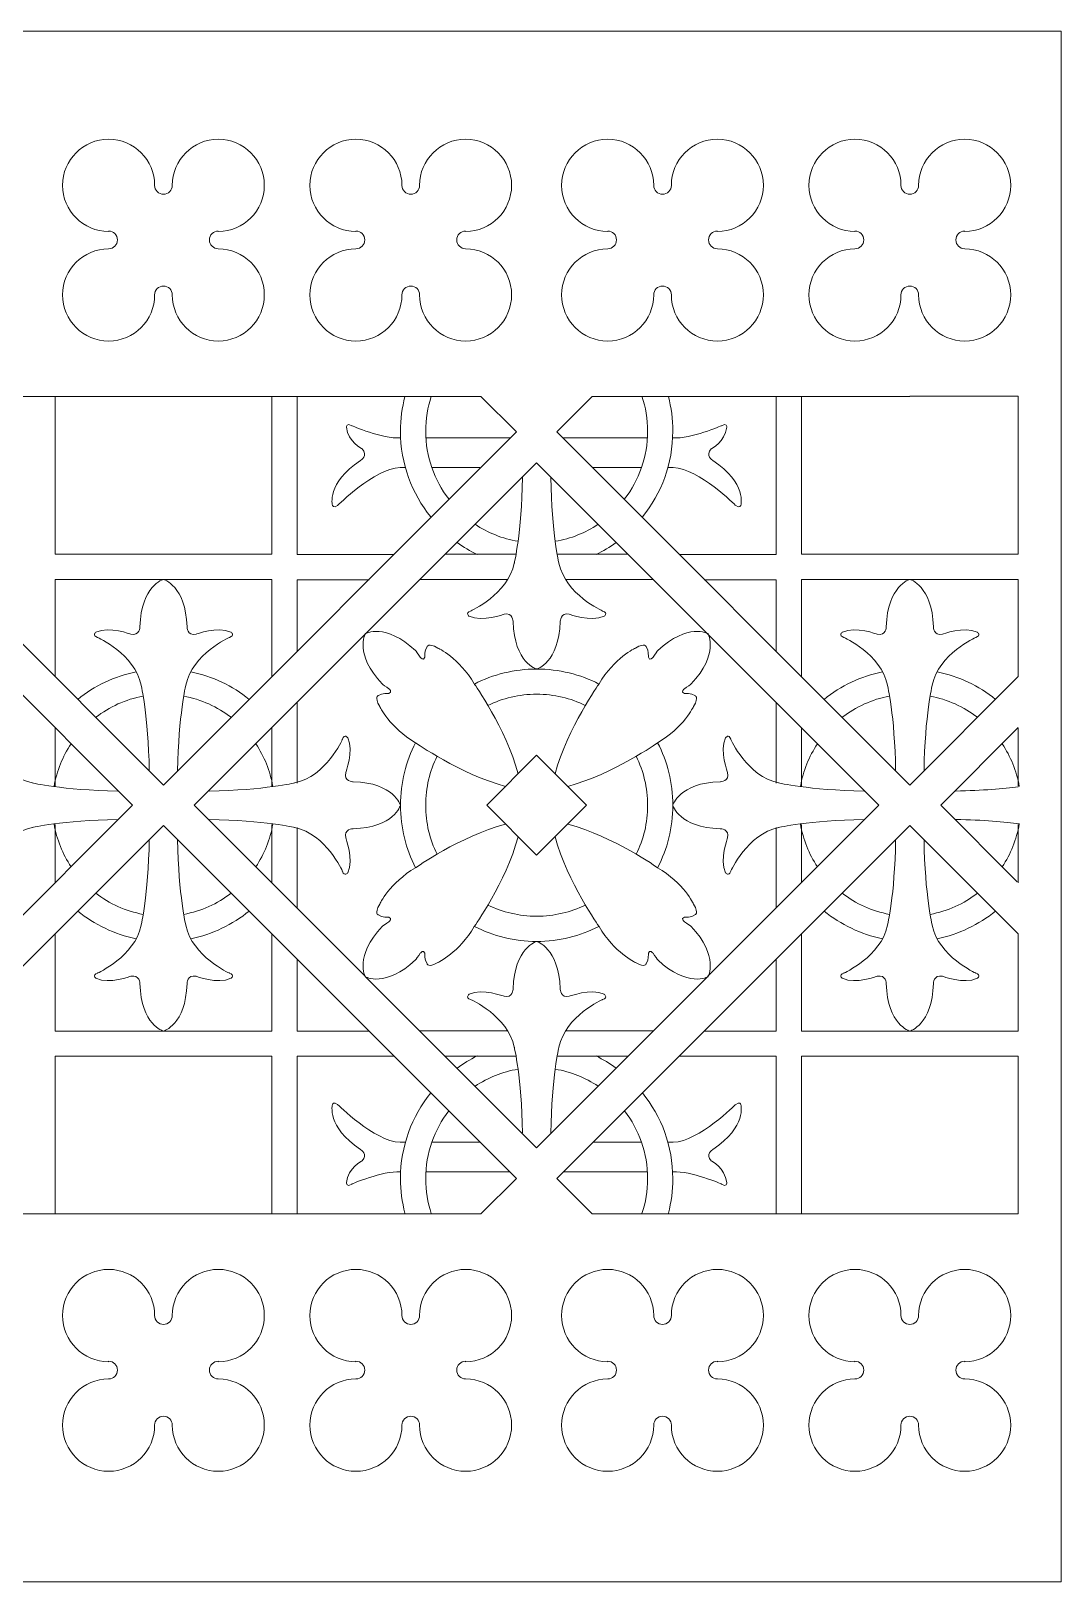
# Model space of a CAD drawing. Header units: millimetres. Extents: x 0 to 23312, y -3206 to 11448.
# Drawn here: x 11437.6 to 11641, y 5423.1 to 5729.1 of the extents above; entities that cross this region are included whole.
import ezdxf

# ---------------------------------------------------------------- set-up
doc = ezdxf.new("R2010")
doc.units = ezdxf.units.MM
doc.header["$LTSCALE"] = 10
doc.layers.add('40 - Detail Outline', color=142, linetype='Continuous')

# ---------------------------------------------------------------- blocks, each defined once
blk = doc.blocks.new('A$C38AB11E2')
at = {"color": 251, "lineweight": 9}
for p, q in [((471.83, 157.23), (402.15, 226.92)), ((471.83, 157.23), (541.51, 226.92)), ((619.16, 157.23), (549.48, 226.92)), ((523.63, 225.72), (540.17, 225.72)), ((567.36, 225.72), (550.82, 225.72)), ((465.74, 153.25), (398.16, 220.83)), ((477.92, 153.25), (545.49, 220.83)), ((613.07, 153.25), (545.49, 220.83)), ((524.79, 219.86), (534.31, 219.86)), ((566.2, 219.86), (556.67, 219.86)), ((527.46, 202.79), (541.44, 202.79)), ((563.53, 202.79), (549.54, 202.79)), ((450.43, 178.64), (450.43, 197.81)), ((450.43, 197.81), (471.83, 197.81)), ((493.23, 197.81), (471.83, 197.81)), ((493.23, 178.64), (493.23, 197.81)), ((498.21, 183.53), (498.21, 197.73)), ((498.21, 197.73), (512.41, 197.73)), ((522.46, 197.79), (539.76, 197.79)), ((568.53, 197.79), (551.23, 197.79)), ((592.78, 197.73), (578.58, 197.73)), ((592.78, 183.53), (592.78, 197.73)), ((597.76, 178.64), (597.76, 197.81)), ((597.76, 197.81), (619.16, 197.81)), ((640.56, 197.81), (619.16, 197.81)), ((640.56, 178.64), (640.56, 197.81)), ((619.16, 157.23), (640.56, 178.64)), ((498.21, 157.62), (498.21, 173.5)), ((592.78, 157.62), (592.78, 173.5)), ((450.43, 157), (450.43, 168.52)), ((493.23, 157), (493.23, 168.52)), ((597.76, 157), (597.76, 168.52)), ((625.25, 153.25), (640.56, 168.56)), ((640.56, 157), (640.56, 168.52)), ((535.64, 153.25), (545.49, 163.11)), ((555.35, 153.25), (545.49, 163.11)), ((471.83, 157.23), (471.83, 157.23)), ((471.83, 157.23), (471.83, 157.23)), ((619.16, 157.23), (619.16, 157.23)), ((398.16, 85.68), (465.74, 153.25)), ((545.49, 85.68), (477.92, 153.25)), ((545.49, 143.39), (535.64, 153.25)), ((545.49, 143.39), (555.35, 153.25)), ((545.49, 85.68), (613.07, 153.25)), ((640.35, 138.15), (625.25, 153.25)), ((402.15, 79.58), (471.83, 149.26)), ((450.43, 137.93), (450.43, 149.45)), ((471.83, 149.26), (471.83, 149.26)), ((541.51, 79.58), (471.83, 149.26)), ((471.83, 149.26), (471.83, 149.26)), ((493.23, 137.93), (493.23, 149.45)), ((498.21, 132.96), (498.21, 148.84)), ((549.48, 79.58), (619.16, 149.26)), ((592.78, 132.96), (592.78, 148.84)), ((597.76, 137.93), (597.76, 149.45)), ((640.56, 127.87), (619.16, 149.26)), ((619.16, 149.26), (619.16, 149.26)), ((640.56, 137.93), (640.56, 149.45)), ((450.43, 127.87), (450.43, 108.69)), ((493.23, 127.87), (493.23, 108.69)), ((597.76, 127.87), (597.76, 108.69)), ((640.56, 127.87), (640.56, 108.69)), ((498.21, 122.89), (498.21, 108.69)), ((592.78, 122.89), (592.78, 108.69)), ((450.43, 108.69), (471.83, 108.69)), ((493.23, 108.69), (471.83, 108.69)), ((498.21, 108.69), (512.41, 108.69)), ((522.46, 108.71), (539.76, 108.71)), ((568.53, 108.71), (551.23, 108.71)), ((592.78, 108.69), (578.58, 108.69)), ((597.76, 108.69), (619.16, 108.69)), ((640.56, 108.69), (619.16, 108.69)), ((450.43, 72.61), (450.43, 103.71)), ((450.43, 103.71), (471.83, 103.71)), ((493.23, 103.71), (471.83, 103.71)), ((493.23, 72.61), (493.23, 103.71)), ((517.39, 103.71), (498.21, 103.71)), ((498.21, 103.71), (498.21, 72.61)), ((527.46, 103.71), (541.44, 103.71)), ((563.53, 103.71), (549.54, 103.71)), ((573.6, 103.71), (592.78, 103.71)), ((592.78, 103.71), (592.78, 72.61)), ((597.76, 72.61), (597.76, 103.71)), ((597.76, 103.71), (619.16, 103.71)), ((619.16, 103.71), (640.56, 103.71)), ((640.56, 103.71), (640.56, 72.61)), ((524.79, 86.75), (534.31, 86.75)), ((566.2, 86.75), (556.67, 86.75)), ((523.63, 80.91), (540.17, 80.91)), ((534.51, 72.61), (541.51, 79.58)), ((556.48, 72.61), (549.48, 79.58)), ((567.36, 80.91), (550.82, 80.91)), ((471.83, 72.61), (409.16, 72.61)), ((471.83, 72.61), (534.51, 72.61)), ((619.16, 72.61), (556.48, 72.61)), ((640.56, 72.61), (619.16, 72.61))]:
    blk.add_line(p, q, dxfattribs=at)
at = {"color": 251}
for p, q in [((619.16, 157.23), (619.16, 157.23)), ((619.16, 149.26), (619.16, 149.26))]:
    blk.add_line(p, q, dxfattribs=at)
at = {"color": 7, "lineweight": 9}
blk.add_lwpolyline([(649, 0), (649, 306), (0, 306), (0, 0), (649, 0)], dxfattribs=at)
at = {"color": 251, "lineweight": 9}
for points in [[(402.15, 226.92), (409.16, 233.88), (471.83, 233.88)], [(450.43, 233.96), (450.43, 202.79), (471.83, 202.79)], [(493.23, 233.96), (493.23, 202.79), (471.83, 202.79)], [(541.51, 226.92), (534.51, 233.88), (471.83, 233.88)], [(517.39, 202.71), (498.21, 202.71), (498.21, 233.88)], [(549.48, 226.92), (556.48, 233.88), (619.16, 233.88)], [(573.6, 202.71), (592.78, 202.71), (592.78, 233.88)], [(597.76, 233.96), (597.76, 202.79), (619.16, 202.79)], [(619.16, 202.79), (640.56, 202.79), (640.56, 233.96), (619.16, 233.96)]]:
    blk.add_lwpolyline(points, dxfattribs=at)
for points, knots in [([(471.83, 273.8), (470.87, 273.8), (470.09, 274.59), (470.09, 275.55), (470.09, 280.58), (466.02, 284.65), (461.01, 284.65), (455.98, 284.65), (451.92, 280.58), (451.92, 275.55), (451.92, 270.53), (455.98, 266.45), (461.01, 266.45), (461.01, 266.45), (461.01, 266.53), (461.01, 266.53), (461.96, 266.53), (462.75, 265.75), (462.75, 264.78), (462.75, 263.82), (461.96, 263.03), (461.01, 263.03), (455.98, 263.03), (451.92, 258.96), (451.92, 253.93), (451.92, 248.91), (455.98, 244.83), (461.01, 244.83), (466.02, 244.83), (470.09, 248.91), (470.09, 253.93), (470.09, 254.9), (470.87, 255.68), (471.83, 255.68)], [0, 0, 0, 0, 1, 1, 1, 2, 2, 2, 3, 3, 3, 4, 4, 4, 5, 5, 5, 6, 6, 6, 7, 7, 7, 8, 8, 8, 9, 9, 9, 10, 10, 10, 11, 11, 11, 11]), ([(471.83, 273.8), (472.79, 273.8), (473.58, 274.59), (473.58, 275.55), (473.58, 280.58), (477.64, 284.65), (482.66, 284.65), (487.67, 284.65), (491.74, 280.58), (491.74, 275.55), (491.74, 270.53), (487.67, 266.45), (482.66, 266.45), (482.66, 266.45), (482.66, 266.53), (482.66, 266.53), (481.69, 266.53), (480.91, 265.75), (480.91, 264.78), (480.91, 263.82), (481.69, 263.03), (482.66, 263.03), (487.67, 263.03), (491.74, 258.96), (491.74, 253.93), (491.74, 248.91), (487.67, 244.83), (482.66, 244.83), (477.64, 244.83), (473.58, 248.91), (473.58, 253.93), (473.58, 254.9), (472.79, 255.68), (471.83, 255.68)], [0, 0, 0, 0, 1, 1, 1, 2, 2, 2, 3, 3, 3, 4, 4, 4, 5, 5, 5, 6, 6, 6, 7, 7, 7, 8, 8, 8, 9, 9, 9, 10, 10, 10, 11, 11, 11, 11]), ([(531.48, 263.03), (536.49, 263.03), (540.55, 258.96), (540.55, 253.93), (540.55, 248.91), (536.49, 244.83), (531.48, 244.83), (526.46, 244.83), (522.39, 248.91), (522.39, 253.93), (522.39, 254.9), (521.61, 255.68), (520.65, 255.68), (519.69, 255.68), (518.9, 254.9), (518.9, 253.93), (518.9, 248.91), (514.83, 244.83), (509.82, 244.83), (504.81, 244.83), (500.74, 248.91), (500.74, 253.93), (500.74, 258.96), (504.81, 263.03), (509.82, 263.03), (510.78, 263.03), (511.57, 263.82), (511.57, 264.78), (511.57, 265.75), (510.78, 266.53), (509.82, 266.53), (509.82, 266.53), (509.82, 266.45), (509.82, 266.45), (504.81, 266.45), (500.74, 270.53), (500.74, 275.55), (500.74, 280.58), (504.81, 284.65), (509.82, 284.65), (514.83, 284.65), (518.9, 280.58), (518.9, 275.55), (518.9, 274.59), (519.69, 273.8), (520.65, 273.8), (521.61, 273.8), (522.39, 274.59), (522.39, 275.55), (522.39, 280.58), (526.46, 284.65), (531.48, 284.65), (536.49, 284.65), (540.55, 280.58), (540.55, 275.55), (540.55, 270.53), (536.49, 266.45), (531.48, 266.45), (531.48, 266.45), (531.48, 266.53), (531.48, 266.53), (530.52, 266.53), (529.73, 265.75), (529.73, 264.78), (529.73, 263.82), (530.52, 263.03), (531.48, 263.03)], [0, 0, 0, 0, 1, 1, 1, 2, 2, 2, 3, 3, 3, 4, 4, 4, 5, 5, 5, 6, 6, 6, 7, 7, 7, 8, 8, 8, 9, 9, 9, 10, 10, 10, 11, 11, 11, 12, 12, 12, 13, 13, 13, 14, 14, 14, 15, 15, 15, 16, 16, 16, 17, 17, 17, 18, 18, 18, 19, 19, 19, 20, 20, 20, 21, 21, 21, 22, 22, 22, 22]), ([(559.52, 263.03), (554.5, 263.03), (550.43, 258.96), (550.43, 253.93), (550.43, 248.91), (554.5, 244.83), (559.52, 244.83), (564.53, 244.83), (568.6, 248.91), (568.6, 253.93), (568.6, 254.9), (569.38, 255.68), (570.34, 255.68), (571.3, 255.68), (572.09, 254.9), (572.09, 253.93), (572.09, 248.91), (576.15, 244.83), (581.17, 244.83), (586.18, 244.83), (590.25, 248.91), (590.25, 253.93), (590.25, 258.96), (586.18, 263.03), (581.17, 263.03), (580.21, 263.03), (579.43, 263.82), (579.43, 264.78), (579.43, 265.75), (580.21, 266.53), (581.17, 266.53), (581.17, 266.53), (581.17, 266.45), (581.17, 266.45), (586.18, 266.45), (590.25, 270.53), (590.25, 275.55), (590.25, 280.58), (586.18, 284.65), (581.17, 284.65), (576.15, 284.65), (572.09, 280.58), (572.09, 275.55), (572.09, 274.59), (571.3, 273.8), (570.34, 273.8), (569.38, 273.8), (568.6, 274.59), (568.6, 275.55), (568.6, 280.58), (564.53, 284.65), (559.52, 284.65), (554.5, 284.65), (550.43, 280.58), (550.43, 275.55), (550.43, 270.53), (554.5, 266.45), (559.52, 266.45), (559.52, 266.45), (559.52, 266.53), (559.52, 266.53), (560.48, 266.53), (561.26, 265.75), (561.26, 264.78), (561.26, 263.82), (560.48, 263.03), (559.52, 263.03)], [0, 0, 0, 0, 1, 1, 1, 2, 2, 2, 3, 3, 3, 4, 4, 4, 5, 5, 5, 6, 6, 6, 7, 7, 7, 8, 8, 8, 9, 9, 9, 10, 10, 10, 11, 11, 11, 12, 12, 12, 13, 13, 13, 14, 14, 14, 15, 15, 15, 16, 16, 16, 17, 17, 17, 18, 18, 18, 19, 19, 19, 20, 20, 20, 21, 21, 21, 22, 22, 22, 22]), ([(619.16, 273.8), (618.19, 273.8), (617.41, 274.59), (617.41, 275.55), (617.41, 280.58), (613.35, 284.65), (608.33, 284.65), (603.31, 284.65), (599.25, 280.58), (599.25, 275.55), (599.25, 270.53), (603.31, 266.45), (608.33, 266.45), (608.33, 266.45), (608.33, 266.53), (608.33, 266.53), (609.29, 266.53), (610.08, 265.75), (610.08, 264.78), (610.08, 263.82), (609.29, 263.03), (608.33, 263.03), (603.31, 263.03), (599.25, 258.96), (599.25, 253.93), (599.25, 248.91), (603.31, 244.83), (608.33, 244.83), (613.35, 244.83), (617.41, 248.91), (617.41, 253.93), (617.41, 254.9), (618.19, 255.68), (619.16, 255.68)], [0, 0, 0, 0, 1, 1, 1, 2, 2, 2, 3, 3, 3, 4, 4, 4, 5, 5, 5, 6, 6, 6, 7, 7, 7, 8, 8, 8, 9, 9, 9, 10, 10, 10, 11, 11, 11, 11]), ([(619.16, 273.8), (620.12, 273.8), (620.9, 274.59), (620.9, 275.55), (620.9, 280.58), (624.97, 284.65), (629.99, 284.65), (635, 284.65), (639.07, 280.58), (639.07, 275.55), (639.07, 270.53), (635, 266.45), (629.99, 266.45), (629.99, 266.45), (629.99, 266.53), (629.99, 266.53), (629.02, 266.53), (628.24, 265.75), (628.24, 264.78), (628.24, 263.82), (629.02, 263.03), (629.99, 263.03), (635, 263.03), (639.07, 258.96), (639.07, 253.93), (639.07, 248.91), (635, 244.83), (629.99, 244.83), (624.97, 244.83), (620.9, 248.91), (620.9, 253.93), (620.9, 254.9), (620.12, 255.68), (619.16, 255.68)], [0, 0, 0, 0, 1, 1, 1, 2, 2, 2, 3, 3, 3, 4, 4, 4, 5, 5, 5, 6, 6, 6, 7, 7, 7, 8, 8, 8, 9, 9, 9, 10, 10, 10, 11, 11, 11, 11]), ([(519.5, 233.88), (518.93, 231.7), (518.61, 229.41), (518.61, 227.04), (518.61, 220.63), (520.86, 214.74), (524.6, 210.12)], [0, 0, 0, 0, 1, 1, 1, 2, 2, 2, 2]), ([(524.7, 233.93), (523.99, 231.76), (523.59, 229.44), (523.59, 227.04), (523.59, 227.04), (523.59, 227.04), (523.59, 227.04), (523.59, 222.01), (525.3, 217.37), (528.15, 213.67)], [0, 0, 0, 0, 1, 1, 1, 2, 2, 2, 3, 3, 3, 3]), ([(566.29, 233.93), (567.01, 231.76), (567.4, 229.44), (567.4, 227.04), (567.4, 227.04), (567.4, 227.04), (567.4, 227.04), (567.4, 222.01), (565.7, 217.37), (562.84, 213.67)], [0, 0, 0, 0, 1, 1, 1, 2, 2, 2, 3, 3, 3, 3]), ([(571.49, 233.88), (572.07, 231.7), (572.37, 229.41), (572.37, 227.04), (572.37, 220.63), (570.13, 214.74), (566.39, 210.12)], [0, 0, 0, 0, 1, 1, 1, 2, 2, 2, 2]), ([(469.03, 160.03), (468.85, 171.12), (467.42, 176.93), (467.42, 176.93), (466.15, 183.11), (458.8, 186.36), (458.8, 186.36), (457.64, 186.76), (458.51, 187.4), (458.51, 187.4), (461.17, 188.61), (465.39, 186.99), (465.39, 186.99), (467.13, 186.59), (467.18, 188.44), (467.18, 188.44), (467.42, 196.59), (471.83, 197.81), (471.83, 197.81)], [0, 0, 0, 0, 1, 1, 1, 2, 2, 2, 3, 3, 3, 4, 4, 4, 5, 5, 5, 6, 6, 6, 6]), ([(474.63, 160.03), (474.81, 171.12), (476.24, 176.93), (476.24, 176.93), (477.52, 183.11), (484.86, 186.36), (484.86, 186.36), (486.01, 186.76), (485.15, 187.4), (485.15, 187.4), (482.49, 188.61), (478.26, 186.99), (478.26, 186.99), (476.53, 186.59), (476.48, 188.44), (476.48, 188.44), (476.24, 196.59), (471.83, 197.81), (471.83, 197.81)], [0, 0, 0, 0, 1, 1, 1, 2, 2, 2, 3, 3, 3, 4, 4, 4, 5, 5, 5, 6, 6, 6, 6]), ([(616.36, 160.03), (616.18, 171.12), (614.75, 176.93), (614.75, 176.93), (613.47, 183.11), (606.13, 186.36), (606.13, 186.36), (604.97, 186.76), (605.84, 187.4), (605.84, 187.4), (608.5, 188.61), (612.72, 186.99), (612.72, 186.99), (614.46, 186.59), (614.51, 188.44), (614.51, 188.44), (614.75, 196.59), (619.16, 197.81), (619.16, 197.81)], [0, 0, 0, 0, 1, 1, 1, 2, 2, 2, 3, 3, 3, 4, 4, 4, 5, 5, 5, 6, 6, 6, 6]), ([(621.96, 160.03), (622.14, 171.12), (623.57, 176.93), (623.57, 176.93), (624.85, 183.11), (632.19, 186.36), (632.19, 186.36), (633.34, 186.76), (632.48, 187.4), (632.48, 187.4), (629.82, 188.61), (625.59, 186.99), (625.59, 186.99), (623.86, 186.59), (623.81, 188.44), (623.81, 188.44), (623.57, 196.59), (619.16, 197.81), (619.16, 197.81)], [0, 0, 0, 0, 1, 1, 1, 2, 2, 2, 3, 3, 3, 4, 4, 4, 5, 5, 5, 6, 6, 6, 6]), ([(521.61, 140.92), (519.7, 144.61), (518.61, 148.81), (518.61, 153.25), (518.61, 157.7), (519.7, 161.89), (521.61, 165.58)], [0, 0, 0, 0, 1, 1, 1, 2, 2, 2, 2]), ([(569.38, 140.92), (571.29, 144.61), (572.37, 148.81), (572.37, 153.25), (572.37, 157.7), (571.29, 161.89), (569.38, 165.58)], [0, 0, 0, 0, 1, 1, 1, 2, 2, 2, 2]), ([(525.84, 143.59), (524.4, 146.5), (523.59, 149.78), (523.59, 153.25), (523.59, 156.72), (524.4, 160), (525.84, 162.91)], [0, 0, 0, 0, 1, 1, 1, 2, 2, 2, 2]), ([(565.15, 143.59), (566.6, 146.5), (567.4, 149.78), (567.4, 153.25), (567.4, 156.72), (566.59, 160), (565.15, 162.91)], [0, 0, 0, 0, 1, 1, 1, 2, 2, 2, 2]), ([(469.03, 146.46), (468.85, 135.37), (467.42, 129.56), (467.42, 129.56), (466.15, 123.38), (458.8, 120.13), (458.8, 120.13), (457.64, 119.73), (458.51, 119.1), (458.51, 119.1), (461.17, 117.88), (465.39, 119.5), (465.39, 119.5), (467.13, 119.91), (467.18, 118.05), (467.18, 118.05), (467.42, 109.9), (471.83, 108.69), (471.83, 108.69)], [0, 0, 0, 0, 1, 1, 1, 2, 2, 2, 3, 3, 3, 4, 4, 4, 5, 5, 5, 6, 6, 6, 6]), ([(474.63, 146.46), (474.81, 135.37), (476.24, 129.56), (476.24, 129.56), (477.52, 123.38), (484.86, 120.13), (484.86, 120.13), (486.01, 119.73), (485.15, 119.1), (485.15, 119.1), (482.49, 117.88), (478.26, 119.5), (478.26, 119.5), (476.53, 119.91), (476.48, 118.05), (476.48, 118.05), (476.24, 109.9), (471.83, 108.69), (471.83, 108.69)], [0, 0, 0, 0, 1, 1, 1, 2, 2, 2, 3, 3, 3, 4, 4, 4, 5, 5, 5, 6, 6, 6, 6]), ([(616.36, 146.46), (616.18, 135.37), (614.75, 129.56), (614.75, 129.56), (613.47, 123.38), (606.13, 120.13), (606.13, 120.13), (604.97, 119.73), (605.84, 119.1), (605.84, 119.1), (608.5, 117.88), (612.72, 119.5), (612.72, 119.5), (614.46, 119.91), (614.51, 118.05), (614.51, 118.05), (614.75, 109.9), (619.16, 108.69), (619.16, 108.69)], [0, 0, 0, 0, 1, 1, 1, 2, 2, 2, 3, 3, 3, 4, 4, 4, 5, 5, 5, 6, 6, 6, 6]), ([(621.96, 146.46), (622.14, 135.37), (623.57, 129.56), (623.57, 129.56), (624.85, 123.38), (632.19, 120.13), (632.19, 120.13), (633.34, 119.73), (632.48, 119.1), (632.48, 119.1), (629.82, 117.88), (625.59, 119.5), (625.59, 119.5), (623.86, 119.91), (623.81, 118.05), (623.81, 118.05), (623.57, 109.9), (619.16, 108.69), (619.16, 108.69)], [0, 0, 0, 0, 1, 1, 1, 2, 2, 2, 3, 3, 3, 4, 4, 4, 5, 5, 5, 6, 6, 6, 6]), ([(519.5, 72.74), (518.93, 74.92), (518.61, 77.22), (518.61, 79.58), (518.61, 85.99), (520.86, 91.88), (524.6, 96.5)], [0, 0, 0, 0, 1, 1, 1, 2, 2, 2, 2]), ([(571.49, 72.74), (572.07, 74.92), (572.37, 77.22), (572.37, 79.58), (572.37, 85.99), (570.13, 91.88), (566.39, 96.5)], [0, 0, 0, 0, 1, 1, 1, 2, 2, 2, 2]), ([(471.83, 50.82), (470.87, 50.82), (470.09, 51.6), (470.09, 52.57), (470.09, 57.59), (466.02, 61.67), (461.01, 61.67), (455.98, 61.67), (451.92, 57.59), (451.92, 52.57), (451.92, 47.54), (455.98, 43.46), (461.01, 43.46), (461.01, 43.46), (461.01, 43.55), (461.01, 43.55), (461.96, 43.55), (462.75, 42.77), (462.75, 41.8), (462.75, 40.83), (461.96, 40.05), (461.01, 40.05), (455.98, 40.05), (451.92, 35.97), (451.92, 30.95), (451.92, 25.92), (455.98, 21.84), (461.01, 21.84), (466.02, 21.84), (470.09, 25.92), (470.09, 30.95), (470.09, 31.91), (470.87, 32.7), (471.83, 32.7)], [0, 0, 0, 0, 1, 1, 1, 2, 2, 2, 3, 3, 3, 4, 4, 4, 5, 5, 5, 6, 6, 6, 7, 7, 7, 8, 8, 8, 9, 9, 9, 10, 10, 10, 11, 11, 11, 11]), ([(471.83, 50.82), (472.79, 50.82), (473.58, 51.6), (473.58, 52.57), (473.58, 57.59), (477.64, 61.67), (482.66, 61.67), (487.67, 61.67), (491.74, 57.59), (491.74, 52.57), (491.74, 47.54), (487.67, 43.46), (482.66, 43.46), (482.66, 43.46), (482.66, 43.55), (482.66, 43.55), (481.69, 43.55), (480.91, 42.77), (480.91, 41.8), (480.91, 40.83), (481.69, 40.05), (482.66, 40.05), (487.67, 40.05), (491.74, 35.97), (491.74, 30.95), (491.74, 25.92), (487.67, 21.84), (482.66, 21.84), (477.64, 21.84), (473.58, 25.92), (473.58, 30.95), (473.58, 31.91), (472.79, 32.7), (471.83, 32.7)], [0, 0, 0, 0, 1, 1, 1, 2, 2, 2, 3, 3, 3, 4, 4, 4, 5, 5, 5, 6, 6, 6, 7, 7, 7, 8, 8, 8, 9, 9, 9, 10, 10, 10, 11, 11, 11, 11]), ([(531.48, 40.05), (536.49, 40.05), (540.55, 35.97), (540.55, 30.95), (540.55, 25.92), (536.49, 21.84), (531.48, 21.84), (526.46, 21.84), (522.39, 25.92), (522.39, 30.95), (522.39, 31.91), (521.61, 32.7), (520.65, 32.7), (519.69, 32.7), (518.9, 31.91), (518.9, 30.95), (518.9, 25.92), (514.83, 21.84), (509.82, 21.84), (504.81, 21.84), (500.74, 25.92), (500.74, 30.95), (500.74, 35.97), (504.81, 40.05), (509.82, 40.05), (510.78, 40.05), (511.57, 40.83), (511.57, 41.8), (511.57, 42.77), (510.78, 43.55), (509.82, 43.55), (509.82, 43.55), (509.82, 43.46), (509.82, 43.46), (504.81, 43.46), (500.74, 47.54), (500.74, 52.57), (500.74, 57.59), (504.81, 61.67), (509.82, 61.67), (514.83, 61.67), (518.9, 57.59), (518.9, 52.57), (518.9, 51.6), (519.69, 50.82), (520.65, 50.82), (521.61, 50.82), (522.39, 51.6), (522.39, 52.57), (522.39, 57.59), (526.46, 61.67), (531.48, 61.67), (536.49, 61.67), (540.55, 57.59), (540.55, 52.57), (540.55, 47.54), (536.49, 43.46), (531.48, 43.46), (531.48, 43.46), (531.48, 43.55), (531.48, 43.55), (530.52, 43.55), (529.73, 42.77), (529.73, 41.8), (529.73, 40.83), (530.52, 40.05), (531.48, 40.05)], [0, 0, 0, 0, 1, 1, 1, 2, 2, 2, 3, 3, 3, 4, 4, 4, 5, 5, 5, 6, 6, 6, 7, 7, 7, 8, 8, 8, 9, 9, 9, 10, 10, 10, 11, 11, 11, 12, 12, 12, 13, 13, 13, 14, 14, 14, 15, 15, 15, 16, 16, 16, 17, 17, 17, 18, 18, 18, 19, 19, 19, 20, 20, 20, 21, 21, 21, 22, 22, 22, 22]), ([(559.52, 40.05), (554.5, 40.05), (550.43, 35.97), (550.43, 30.95), (550.43, 25.92), (554.5, 21.84), (559.52, 21.84), (564.53, 21.84), (568.6, 25.92), (568.6, 30.95), (568.6, 31.91), (569.38, 32.7), (570.34, 32.7), (571.3, 32.7), (572.09, 31.91), (572.09, 30.95), (572.09, 25.92), (576.15, 21.84), (581.17, 21.84), (586.18, 21.84), (590.25, 25.92), (590.25, 30.95), (590.25, 35.97), (586.18, 40.05), (581.17, 40.05), (580.21, 40.05), (579.43, 40.83), (579.43, 41.8), (579.43, 42.77), (580.21, 43.55), (581.17, 43.55), (581.17, 43.55), (581.17, 43.46), (581.17, 43.46), (586.18, 43.46), (590.25, 47.54), (590.25, 52.57), (590.25, 57.59), (586.18, 61.67), (581.17, 61.67), (576.15, 61.67), (572.09, 57.59), (572.09, 52.57), (572.09, 51.6), (571.3, 50.82), (570.34, 50.82), (569.38, 50.82), (568.6, 51.6), (568.6, 52.57), (568.6, 57.59), (564.53, 61.67), (559.52, 61.67), (554.5, 61.67), (550.43, 57.59), (550.43, 52.57), (550.43, 47.54), (554.5, 43.46), (559.52, 43.46), (559.52, 43.46), (559.52, 43.55), (559.52, 43.55), (560.48, 43.55), (561.26, 42.77), (561.26, 41.8), (561.26, 40.83), (560.48, 40.05), (559.52, 40.05)], [0, 0, 0, 0, 1, 1, 1, 2, 2, 2, 3, 3, 3, 4, 4, 4, 5, 5, 5, 6, 6, 6, 7, 7, 7, 8, 8, 8, 9, 9, 9, 10, 10, 10, 11, 11, 11, 12, 12, 12, 13, 13, 13, 14, 14, 14, 15, 15, 15, 16, 16, 16, 17, 17, 17, 18, 18, 18, 19, 19, 19, 20, 20, 20, 21, 21, 21, 22, 22, 22, 22]), ([(619.16, 50.82), (618.19, 50.82), (617.41, 51.6), (617.41, 52.57), (617.41, 57.59), (613.35, 61.67), (608.33, 61.67), (603.31, 61.67), (599.25, 57.59), (599.25, 52.57), (599.25, 47.54), (603.31, 43.46), (608.33, 43.46), (608.33, 43.46), (608.33, 43.55), (608.33, 43.55), (609.29, 43.55), (610.08, 42.77), (610.08, 41.8), (610.08, 40.83), (609.29, 40.05), (608.33, 40.05), (603.31, 40.05), (599.25, 35.97), (599.25, 30.95), (599.25, 25.92), (603.31, 21.84), (608.33, 21.84), (613.35, 21.84), (617.41, 25.92), (617.41, 30.95), (617.41, 31.91), (618.19, 32.7), (619.16, 32.7)], [0, 0, 0, 0, 1, 1, 1, 2, 2, 2, 3, 3, 3, 4, 4, 4, 5, 5, 5, 6, 6, 6, 7, 7, 7, 8, 8, 8, 9, 9, 9, 10, 10, 10, 11, 11, 11, 11]), ([(619.16, 50.82), (620.12, 50.82), (620.9, 51.6), (620.9, 52.57), (620.9, 57.59), (624.97, 61.67), (629.99, 61.67), (635, 61.67), (639.07, 57.59), (639.07, 52.57), (639.07, 47.54), (635, 43.46), (629.99, 43.46), (629.99, 43.46), (629.99, 43.55), (629.99, 43.55), (629.02, 43.55), (628.24, 42.77), (628.24, 41.8), (628.24, 40.83), (629.02, 40.05), (629.99, 40.05), (635, 40.05), (639.07, 35.97), (639.07, 30.95), (639.07, 25.92), (635, 21.84), (629.99, 21.84), (624.97, 21.84), (620.9, 25.92), (620.9, 30.95), (620.9, 31.91), (620.12, 32.7), (619.16, 32.7)], [0, 0, 0, 0, 1, 1, 1, 2, 2, 2, 3, 3, 3, 4, 4, 4, 5, 5, 5, 6, 6, 6, 7, 7, 7, 8, 8, 8, 9, 9, 9, 10, 10, 10, 11, 11, 11, 11])]:
    blk.add_open_spline(points, degree=3, knots=knots, dxfattribs=at)
for points in [[(508.99, 228.12), (508.04, 228.89), (507.95, 227.81), (507.95, 227.81)], [(507.95, 227.81), (508.31, 224.91), (511.03, 223.56), (511.03, 223.56)], [(518.53, 225.72), (515.15, 225.48), (508.99, 228.12), (508.99, 228.12)], [(572.45, 225.72), (575.85, 225.48), (582, 228.12), (582, 228.12)], [(583.04, 227.81), (582.68, 224.91), (579.96, 223.56), (579.96, 223.56)], [(582, 228.12), (582.95, 228.89), (583.04, 227.81), (583.04, 227.81)], [(511.03, 223.56), (512.28, 222.29), (510.74, 221.27), (510.74, 221.27)], [(579.96, 223.56), (578.7, 222.29), (580.26, 221.27), (580.26, 221.27)], [(510.74, 221.27), (503.91, 216.8), (505.19, 212.41), (505.19, 212.41)], [(580.26, 221.27), (587.08, 216.8), (585.8, 212.41), (585.8, 212.41)], [(506.2, 212.39), (506.2, 212.39), (513.42, 219.66), (518.53, 219.86)], [(518.53, 219.86), (518.53, 219.86), (519.59, 219.86), (519.59, 219.86)], [(541.09, 201.01), (541.09, 201.01), (542.51, 206.81), (542.69, 217.9)], [(549.9, 201.01), (549.9, 201.01), (548.48, 206.81), (548.29, 217.9)], [(572.45, 219.86), (572.45, 219.86), (571.4, 219.86), (571.4, 219.86)], [(584.79, 212.39), (584.79, 212.39), (577.57, 219.66), (572.45, 219.86)], [(505.19, 212.41), (505.19, 212.41), (505.46, 211.79), (506.2, 212.39)], [(585.8, 212.41), (585.8, 212.41), (585.53, 211.79), (584.79, 212.39)], [(533.35, 208.68), (535.87, 207.01), (538.73, 205.84), (541.83, 205.32)], [(557.63, 208.68), (555.13, 207.01), (552.26, 205.84), (549.16, 205.32)], [(529.78, 205.1), (531.03, 204.2), (532.37, 203.4), (533.77, 202.73)], [(561.21, 205.1), (559.96, 204.2), (558.62, 203.4), (557.22, 202.73)], [(532.47, 191.57), (532.47, 191.57), (539.81, 194.82), (541.09, 201.01)], [(558.52, 191.57), (558.52, 191.57), (551.18, 194.82), (549.9, 201.01)], [(532.17, 190.53), (532.17, 190.53), (531.31, 191.17), (532.47, 191.57)], [(539.06, 190.94), (539.06, 190.94), (534.84, 189.32), (532.17, 190.53)], [(540.85, 189.49), (540.85, 189.49), (540.8, 191.34), (539.06, 190.94)], [(550.14, 189.49), (550.14, 189.49), (550.19, 191.34), (551.93, 190.94)], [(551.93, 190.94), (551.93, 190.94), (556.15, 189.32), (558.81, 190.53)], [(558.81, 190.53), (558.81, 190.53), (559.68, 191.17), (558.52, 191.57)], [(511.67, 187.08), (511.67, 187.08), (509.41, 183.1), (515.01, 177.17)], [(511.67, 187.08), (511.67, 187.08), (515.64, 189.35), (521.58, 183.76)], [(545.49, 180.12), (545.49, 180.12), (541.09, 181.34), (540.85, 189.49)], [(545.49, 180.12), (545.49, 180.12), (549.9, 181.34), (550.14, 189.49)], [(579.32, 187.08), (579.32, 187.08), (575.35, 189.35), (569.41, 183.76)], [(579.32, 187.08), (579.32, 187.08), (581.59, 183.1), (575.99, 177.17)], [(521.58, 183.76), (521.58, 183.76), (522.2, 182.95), (522.51, 182.46)], [(523.44, 182.46), (523.44, 182.46), (523.33, 183.81), (523.86, 184.5)], [(523.86, 184.5), (523.86, 184.5), (524.01, 185.41), (526, 184.27)], [(526, 184.27), (526, 184.27), (530.19, 182.31), (533.19, 177.19)], [(565, 184.27), (565, 184.27), (560.79, 182.31), (557.81, 177.19)], [(567.13, 184.5), (567.13, 184.5), (566.98, 185.41), (565, 184.27)], [(567.55, 182.46), (567.55, 182.46), (567.65, 183.81), (567.13, 184.5)], [(569.41, 183.76), (569.41, 183.76), (568.79, 182.95), (568.48, 182.46)], [(522.51, 182.46), (522.51, 182.46), (523.19, 181.6), (523.44, 182.46)], [(568.48, 182.46), (568.48, 182.46), (567.79, 181.6), (567.55, 182.46)], [(466.45, 179.58), (462.14, 178.7), (458.21, 176.8), (454.92, 174.14)], [(477.21, 179.58), (481.52, 178.7), (485.45, 176.8), (488.74, 174.14)], [(533.21, 177.16), (536.89, 179.05), (541.07, 180.12), (545.49, 180.12)], [(557.78, 177.16), (554.1, 179.05), (549.92, 180.12), (545.49, 180.12)], [(613.78, 179.58), (609.47, 178.7), (605.54, 176.8), (602.25, 174.14)], [(624.55, 179.58), (628.85, 178.7), (632.78, 176.8), (636.07, 174.14)], [(467.84, 174.78), (464.35, 174.14), (461.16, 172.67), (458.47, 170.6)], [(475.82, 174.78), (479.3, 174.14), (482.5, 172.67), (485.2, 170.6)], [(514.27, 174.89), (514.27, 174.89), (513.36, 174.73), (514.51, 172.75)], [(516.31, 175.31), (516.31, 175.31), (514.96, 175.42), (514.27, 174.89)], [(515.01, 177.17), (515.01, 177.17), (515.82, 176.55), (516.31, 176.24)], [(516.31, 176.24), (516.31, 176.24), (517.18, 175.56), (516.31, 175.31)], [(533.19, 177.19), (533.19, 177.19), (539.38, 168.48), (541.85, 159.46)], [(535.89, 172.94), (538.79, 174.36), (542.05, 175.15), (545.49, 175.15)], [(555.1, 172.94), (552.2, 174.36), (548.94, 175.15), (545.49, 175.15)], [(557.81, 177.19), (557.81, 177.19), (551.6, 168.48), (549.14, 159.46)], [(574.68, 176.24), (574.68, 176.24), (573.82, 175.56), (574.68, 175.31)], [(575.99, 177.17), (575.99, 177.17), (575.18, 176.55), (574.68, 176.24)], [(574.68, 175.31), (574.68, 175.31), (576.03, 175.42), (576.71, 174.89)], [(576.71, 174.89), (576.71, 174.89), (577.63, 174.73), (576.48, 172.75)], [(615.17, 174.78), (611.68, 174.14), (608.49, 172.67), (605.79, 170.6)], [(623.15, 174.78), (626.63, 174.14), (629.83, 172.67), (632.53, 170.6)], [(514.51, 172.75), (514.51, 172.75), (516.48, 168.56), (521.61, 165.58)], [(576.48, 172.75), (576.48, 172.75), (574.5, 168.56), (569.38, 165.58)], [(445.92, 157.66), (439.73, 158.93), (436.5, 166.27), (436.5, 166.27)], [(450.24, 156.96), (450.77, 160.04), (451.94, 162.89), (453.6, 165.39)], [(493.42, 156.96), (492.89, 160.04), (491.72, 162.89), (490.06, 165.39)], [(497.74, 157.66), (503.93, 158.93), (507.16, 166.27), (507.16, 166.27)], [(507.16, 166.27), (507.57, 167.44), (508.21, 166.56), (508.21, 166.56)], [(508.21, 166.56), (509.42, 163.91), (507.8, 159.69), (507.8, 159.69)], [(521.61, 165.58), (521.61, 165.58), (530.33, 159.4), (539.36, 156.97)], [(569.38, 165.58), (569.38, 165.58), (560.66, 159.4), (551.64, 156.97)], [(582.79, 166.56), (581.57, 163.91), (583.19, 159.69), (583.19, 159.69)], [(583.82, 166.27), (583.42, 167.44), (582.79, 166.56), (582.79, 166.56)], [(593.25, 157.66), (587.06, 158.93), (583.82, 166.27), (583.82, 166.27)], [(597.58, 156.96), (598.1, 160.04), (599.26, 162.89), (600.93, 165.39)], [(640.75, 156.96), (640.22, 160.04), (639.05, 162.89), (637.39, 165.39)], [(507.8, 159.69), (507.4, 157.95), (509.25, 157.89), (509.25, 157.89)], [(583.19, 159.69), (583.6, 157.95), (581.74, 157.89), (581.74, 157.89)], [(462.83, 156.05), (451.73, 156.24), (445.92, 157.66), (445.92, 157.66)], [(480.84, 156.05), (491.94, 156.24), (497.74, 157.66), (497.74, 157.66)], [(509.25, 157.89), (517.4, 157.66), (518.61, 153.25), (518.61, 153.25)], [(581.74, 157.89), (573.59, 157.66), (572.37, 153.25), (572.37, 153.25)], [(610.15, 156.05), (599.06, 156.24), (593.25, 157.66), (593.25, 157.66)], [(628.17, 156.05), (633.58, 156.14), (637.73, 156.52), (640.56, 156.89)], [(518.61, 153.25), (518.61, 153.25), (517.4, 148.84), (509.25, 148.61)], [(572.37, 153.25), (572.37, 153.25), (573.59, 148.84), (581.74, 148.61)], [(445.92, 148.84), (445.92, 148.84), (451.73, 150.27), (462.83, 150.45)], [(497.74, 148.84), (497.74, 148.84), (491.94, 150.27), (480.84, 150.45)], [(593.25, 148.84), (593.25, 148.84), (599.06, 150.27), (610.15, 150.45)], [(640.78, 149.57), (637.94, 149.96), (633.72, 150.35), (628.17, 150.45)], [(436.5, 140.22), (436.5, 140.22), (439.73, 147.56), (445.92, 148.84)], [(453.6, 141.11), (451.93, 143.61), (450.76, 146.48), (450.24, 149.57)], [(490.06, 141.11), (491.73, 143.61), (492.9, 146.48), (493.42, 149.57)], [(507.16, 140.22), (507.16, 140.22), (503.93, 147.56), (497.74, 148.84)], [(509.25, 148.61), (509.25, 148.61), (507.4, 148.55), (507.8, 146.82)], [(521.61, 140.92), (521.61, 140.92), (530.33, 147.09), (539.36, 149.53)], [(533.19, 129.31), (533.19, 129.31), (539.38, 138.01), (541.85, 147.03)], [(557.81, 129.31), (557.81, 129.31), (551.6, 138.01), (549.14, 147.03)], [(569.38, 140.92), (569.38, 140.92), (560.66, 147.09), (551.64, 149.53)], [(581.74, 148.61), (581.74, 148.61), (583.6, 148.55), (583.19, 146.82)], [(583.82, 140.22), (583.82, 140.22), (587.06, 147.56), (593.25, 148.84)], [(600.93, 141.11), (599.25, 143.61), (598.09, 146.48), (597.57, 149.57)], [(637.39, 141.11), (639.06, 143.61), (640.23, 146.48), (640.75, 149.57)], [(507.8, 146.82), (507.8, 146.82), (509.42, 142.59), (508.21, 139.93)], [(583.19, 146.82), (583.19, 146.82), (581.57, 142.59), (582.79, 139.93)], [(514.51, 133.74), (514.51, 133.74), (516.48, 137.93), (521.61, 140.92)], [(576.48, 133.74), (576.48, 133.74), (574.5, 137.93), (569.38, 140.92)], [(508.21, 139.93), (508.21, 139.93), (507.57, 139.07), (507.16, 140.22)], [(582.79, 139.93), (582.79, 139.93), (583.42, 139.07), (583.82, 140.22)], [(467.84, 131.71), (464.35, 132.35), (461.16, 133.82), (458.47, 135.9)], [(475.82, 131.71), (479.3, 132.35), (482.5, 133.82), (485.2, 135.9)], [(615.17, 131.71), (611.68, 132.35), (608.49, 133.82), (605.79, 135.9)], [(623.15, 131.71), (626.63, 132.35), (629.83, 133.82), (632.53, 135.9)], [(466.45, 126.91), (462.14, 127.79), (458.21, 129.69), (454.92, 132.36)], [(477.21, 126.91), (481.52, 127.79), (485.45, 129.69), (488.74, 132.36)], [(514.27, 131.61), (514.27, 131.61), (513.36, 131.76), (514.51, 133.74)], [(516.31, 131.18), (516.31, 131.18), (514.96, 131.07), (514.27, 131.61)], [(545.49, 131.35), (542.05, 131.35), (538.79, 132.15), (535.89, 133.56)], [(545.49, 131.35), (548.94, 131.35), (552.2, 132.15), (555.09, 133.56)], [(574.68, 131.18), (574.68, 131.18), (576.03, 131.07), (576.71, 131.61)], [(576.71, 131.61), (576.71, 131.61), (577.63, 131.76), (576.48, 133.74)], [(613.78, 126.91), (609.47, 127.79), (605.54, 129.69), (602.25, 132.36)], [(624.55, 126.91), (628.85, 127.79), (632.78, 129.69), (636.07, 132.36)], [(511.67, 119.42), (511.67, 119.42), (509.41, 123.4), (515.01, 129.33)], [(515.01, 129.33), (515.01, 129.33), (515.82, 129.94), (516.31, 130.25)], [(516.31, 130.25), (516.31, 130.25), (517.18, 130.94), (516.31, 131.18)], [(526, 122.22), (526, 122.22), (530.19, 124.19), (533.19, 129.31)], [(545.49, 126.37), (541.09, 126.37), (536.92, 127.43), (533.25, 129.32)], [(545.49, 126.37), (549.9, 126.37), (554.07, 127.43), (557.74, 129.32)], [(565, 122.22), (565, 122.22), (560.79, 124.19), (557.81, 129.31)], [(574.68, 130.25), (574.68, 130.25), (573.82, 130.94), (574.68, 131.18)], [(575.99, 129.33), (575.99, 129.33), (575.18, 129.94), (574.68, 130.25)], [(579.32, 119.42), (579.32, 119.42), (581.59, 123.4), (575.99, 129.33)], [(545.49, 126.37), (545.49, 126.37), (541.09, 125.16), (540.85, 117)], [(545.49, 126.37), (545.49, 126.37), (549.9, 125.16), (550.14, 117)], [(511.67, 119.42), (511.67, 119.42), (515.64, 117.15), (521.58, 122.74)], [(521.58, 122.74), (521.58, 122.74), (522.2, 123.54), (522.51, 124.04)], [(522.51, 124.04), (522.51, 124.04), (523.19, 124.9), (523.44, 124.04)], [(523.44, 124.04), (523.44, 124.04), (523.33, 122.68), (523.86, 122)], [(567.55, 124.04), (567.55, 124.04), (567.65, 122.68), (567.13, 122)], [(568.48, 124.04), (568.48, 124.04), (567.79, 124.9), (567.55, 124.04)], [(569.41, 122.74), (569.41, 122.74), (568.79, 123.54), (568.48, 124.04)], [(579.32, 119.42), (579.32, 119.42), (575.35, 117.15), (569.41, 122.74)], [(523.86, 122), (523.86, 122), (524.01, 121.08), (526, 122.22)], [(567.13, 122), (567.13, 122), (566.98, 121.08), (565, 122.22)], [(539.06, 115.55), (539.06, 115.55), (534.84, 117.17), (532.17, 115.96)], [(540.85, 117), (540.85, 117), (540.8, 115.15), (539.06, 115.55)], [(550.14, 117), (550.14, 117), (550.19, 115.15), (551.93, 115.55)], [(551.93, 115.55), (551.93, 115.55), (556.15, 117.17), (558.81, 115.96)], [(532.17, 115.96), (532.17, 115.96), (531.31, 115.33), (532.47, 114.92)], [(532.47, 114.92), (532.47, 114.92), (539.81, 111.68), (541.09, 105.49)], [(558.52, 114.92), (558.52, 114.92), (551.18, 111.68), (549.9, 105.49)], [(558.81, 115.96), (558.81, 115.96), (559.68, 115.33), (558.52, 114.92)], [(541.09, 105.49), (541.09, 105.49), (542.51, 99.69), (542.69, 88.6)], [(549.9, 105.49), (549.9, 105.49), (548.48, 99.69), (548.29, 88.6)], [(529.78, 101.39), (531.03, 102.29), (532.37, 103.1), (533.77, 103.78)], [(533.35, 97.82), (535.87, 99.49), (538.73, 100.66), (541.83, 101.18)], [(557.63, 97.82), (555.13, 99.49), (552.26, 100.66), (549.16, 101.18)], [(561.21, 101.39), (559.96, 102.29), (558.62, 103.1), (557.22, 103.78)], [(510.74, 85.34), (503.91, 89.82), (505.19, 94.22), (505.19, 94.22)], [(505.19, 94.22), (505.19, 94.22), (505.46, 94.84), (506.2, 94.23)], [(506.2, 94.23), (506.2, 94.23), (513.42, 86.96), (518.53, 86.75)], [(523.59, 79.58), (523.59, 84.62), (525.3, 89.26), (528.15, 92.95)], [(567.4, 79.58), (567.4, 84.62), (565.7, 89.26), (562.84, 92.95)], [(584.79, 94.23), (584.79, 94.23), (577.57, 86.96), (572.45, 86.75)], [(580.26, 85.34), (587.08, 89.82), (585.8, 94.22), (585.8, 94.22)], [(585.8, 94.22), (585.8, 94.22), (585.53, 94.84), (584.79, 94.23)], [(518.53, 86.75), (518.53, 86.75), (519.59, 86.75), (519.59, 86.75)], [(572.45, 86.75), (572.45, 86.75), (571.4, 86.75), (571.4, 86.75)], [(507.95, 78.81), (508.31, 81.71), (511.03, 83.06), (511.03, 83.06)], [(511.03, 83.06), (512.28, 84.33), (510.74, 85.34), (510.74, 85.34)], [(579.96, 83.06), (578.7, 84.33), (580.26, 85.34), (580.26, 85.34)], [(583.04, 78.81), (582.68, 81.71), (579.96, 83.06), (579.96, 83.06)], [(518.53, 80.91), (515.15, 81.14), (508.99, 78.51), (508.99, 78.51)], [(524.7, 72.7), (523.99, 74.86), (523.59, 77.18), (523.59, 79.58)], [(566.29, 72.7), (567.01, 74.86), (567.4, 77.18), (567.4, 79.58)], [(572.45, 80.91), (575.85, 81.14), (582, 78.51), (582, 78.51)], [(508.99, 78.51), (508.04, 77.73), (507.95, 78.81), (507.95, 78.81)], [(582, 78.51), (582.95, 77.73), (583.04, 78.81), (583.04, 78.81)]]:
    blk.add_open_spline(points, degree=3, dxfattribs=at)

msp = doc.modelspace()

# ---------------------------------------------------------------- block references
at = {"layer": '40 - Detail Outline', "ltscale": 10}
msp.add_blockref('A$C38AB11E2', (10991.958, 5423.129), dxfattribs=at)

doc.saveas('drawing.dxf')
